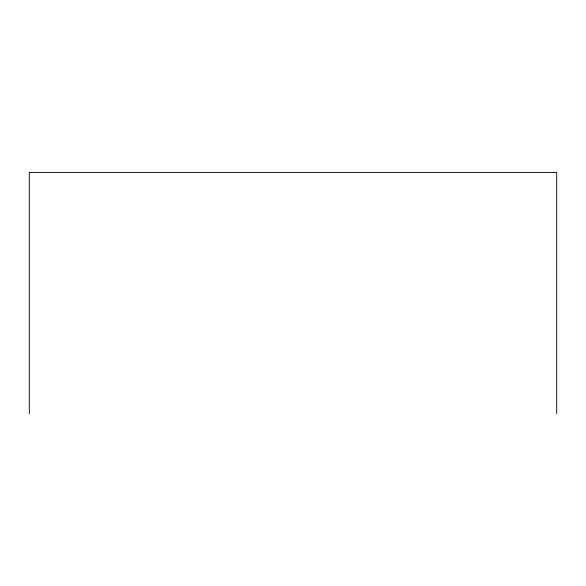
<?xml version="1.0" encoding="UTF-8"?>
<svg xmlns="http://www.w3.org/2000/svg" width="586" height="586" viewBox="0 0 586 586"><rect width="100%" height="100%" fill="white"/><g stroke="black" fill="none" stroke-linecap="round" stroke-linejoin="round"><path stroke-width="0.88" d="M556.7 413.584L556.7 172.416L29.3 172.416L29.3 413.584"/></g></svg>
